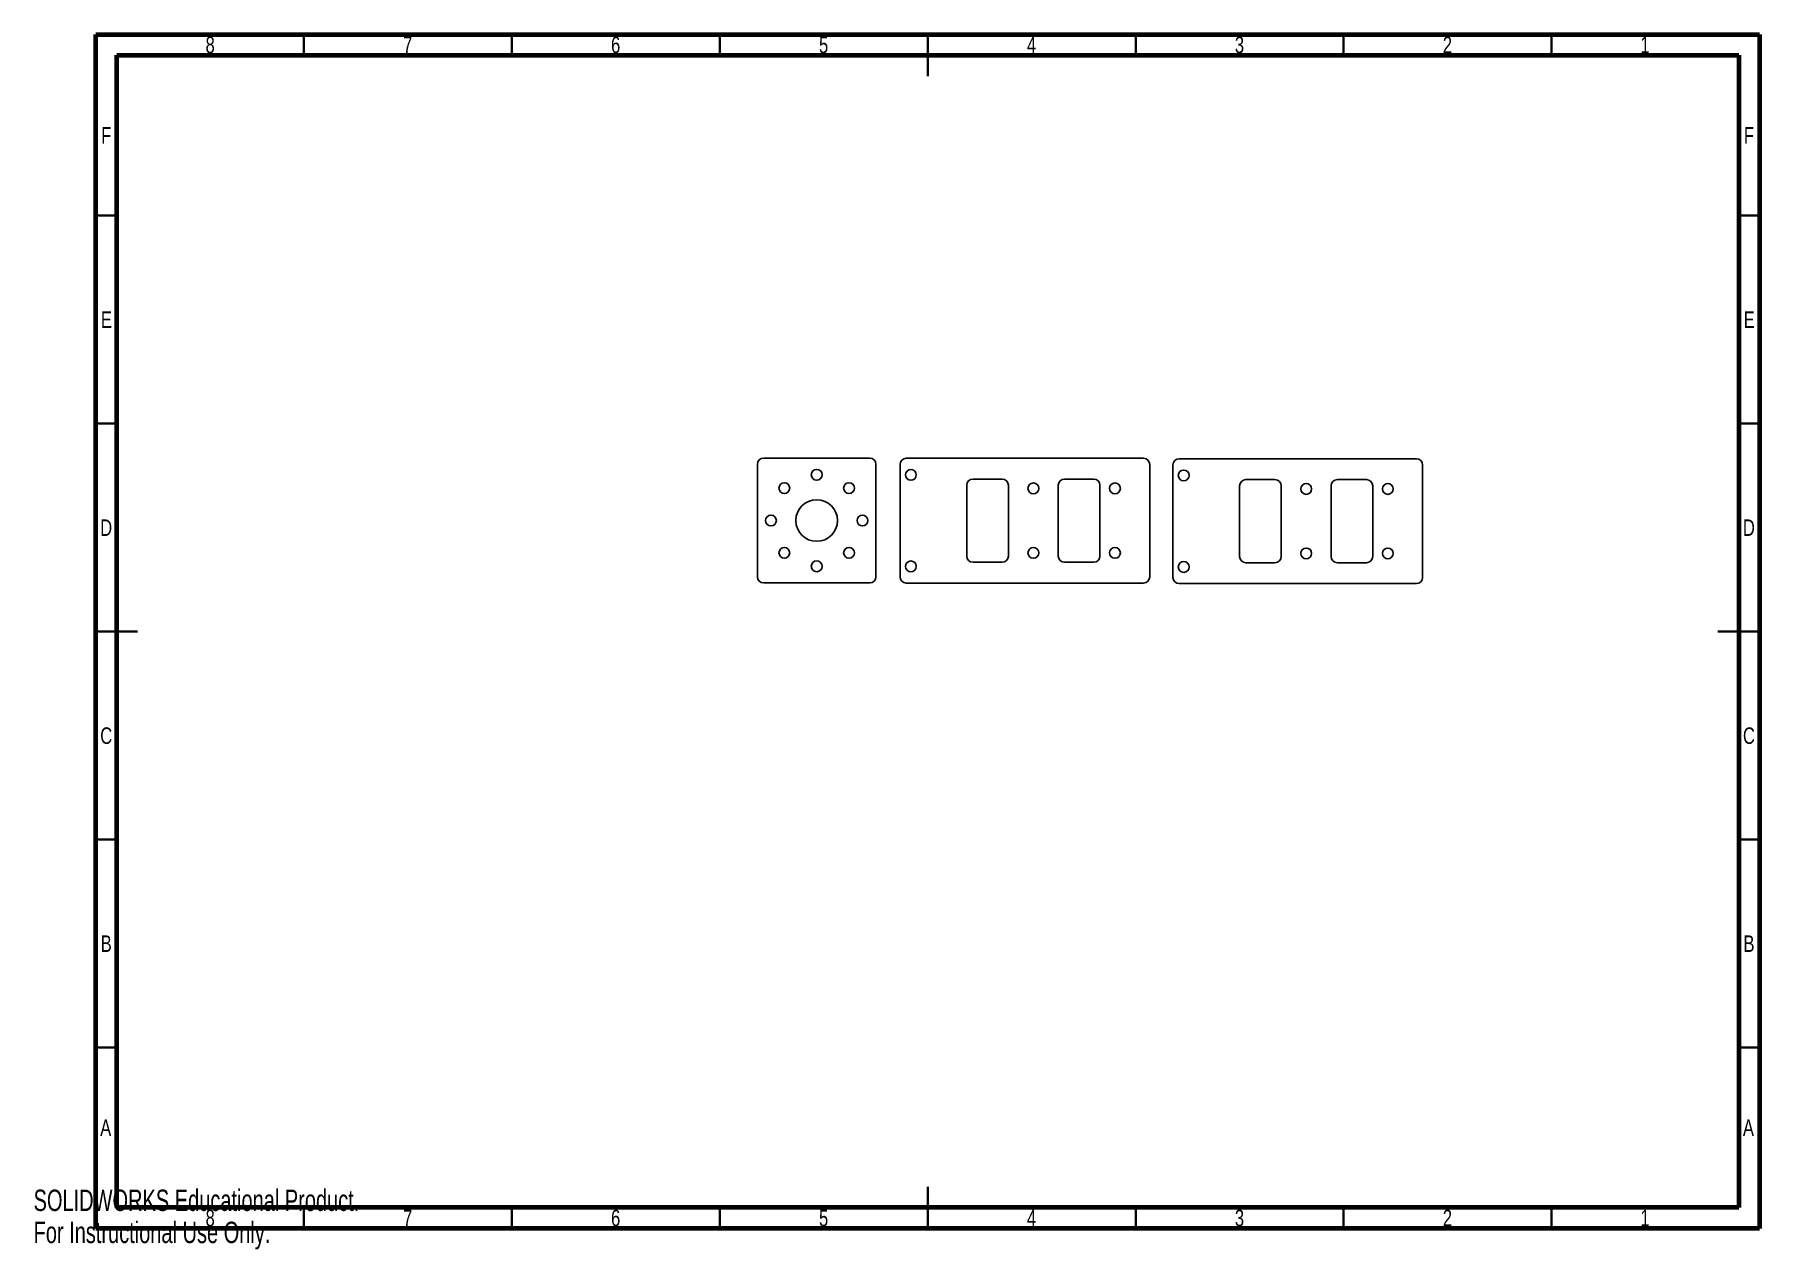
# Model space of a CAD drawing. Header units: millimetres. Extents: x 0 to 415, y 0 to 292.
import ezdxf

# ---------------------------------------------------------------- set-up
doc = ezdxf.new("R2010")
doc.units = ezdxf.units.MM
doc.styles.add('SLDTEXTSTYLE0', font='TXT', dxfattribs={"width": 0.75})
doc.styles.add('SLDTEXTSTYLE1', font='TXT', dxfattribs={"width": 0.7})

msp = doc.modelspace()

# ---------------------------------------------------------------- linework, layer by layer
at = {"color": 7, "linetype": 'Continuous', "lineweight": 70}
for p, q in [((15, 5), (15, 292)), ((15, 292), (415, 292)), ((415, 292), (415, 5)), ((20, 10), (20, 287)), ((20, 287), (410, 287)), ((410, 287), (410, 10)), ((410, 10), (20, 10)), ((415, 5), (15, 5))]:
    msp.add_line(p, q, dxfattribs=at)
at = {"color": 7, "linetype": 'Continuous', "lineweight": 35}
for p, q in [((65, 287), (65, 292)), ((115, 287), (115, 292)), ((165, 287), (165, 292)), ((215, 292), (215, 282)), ((215, 287), (215, 292)), ((265, 287), (265, 292)), ((315, 287), (315, 292)), ((365, 287), (365, 292)), ((20, 248.5), (15, 248.5)), ((410, 248.5), (415, 248.5)), ((20, 198.5), (15, 198.5)), ((410, 198.5), (415, 198.5)), ((15, 148.5), (25, 148.5)), ((20, 148.5), (15, 148.5)), ((415, 148.5), (405, 148.5)), ((410, 148.5), (415, 148.5)), ((20, 98.5), (15, 98.5)), ((410, 98.5), (415, 98.5)), ((20, 48.5), (15, 48.5)), ((410, 48.5), (415, 48.5)), ((215, 5), (215, 15)), ((65, 10), (65, 5)), ((115, 10), (115, 5)), ((165, 10), (165, 5)), ((215, 10), (215, 5)), ((265, 10), (265, 5)), ((315, 10), (315, 5)), ((365, 10), (365, 5))]:
    msp.add_line(p, q, dxfattribs=at)
at = {"color": 7, "linetype": 'Continuous', "lineweight": 25}
for p, q in [((174.05, 188.67), (174.05, 161.67)), ((201.05, 190.17), (175.55, 190.17)), ((202.55, 161.67), (202.55, 188.67)), ((208.35, 188.64), (208.35, 161.64)), ((266.9, 190.14), (209.85, 190.14)), ((268.4, 161.64), (268.4, 188.64)), ((273.95, 188.51), (273.95, 161.51)), ((332.5, 190.01), (275.45, 190.01)), ((334, 161.51), (334, 188.51)), ((224.4, 183.64), (224.4, 166.64)), ((232.9, 185.14), (225.9, 185.14)), ((234.4, 166.64), (234.4, 183.64)), ((246.4, 183.64), (246.4, 166.64)), ((254.9, 185.14), (247.9, 185.14)), ((256.4, 166.64), (256.4, 183.64)), ((290, 183.51), (290, 166.51)), ((298.5, 185.01), (291.5, 185.01)), ((300, 166.51), (300, 183.51)), ((312, 183.51), (312, 166.51)), ((320.5, 185.01), (313.5, 185.01)), ((322, 166.51), (322, 183.51)), ((225.9, 165.14), (232.9, 165.14)), ((247.9, 165.14), (254.9, 165.14)), ((291.5, 165.01), (298.5, 165.01)), ((313.5, 165.01), (320.5, 165.01)), ((175.55, 160.17), (201.05, 160.17)), ((209.85, 160.14), (266.9, 160.14)), ((275.45, 160.01), (332.5, 160.01))]:
    msp.add_line(p, q, dxfattribs=at)
for centre, radius in [((188.3, 186.17), 1.3), ((210.95, 186.14), 1.3), ((276.55, 186.01), 1.3), ((180.52, 182.95), 1.3), ((196.08, 182.95), 1.3), ((240.4, 182.89), 1.3), ((260.02, 182.89), 1.3), ((306, 182.76), 1.3), ((325.63, 182.76), 1.3), ((188.3, 175.17), 5), ((177.3, 175.17), 1.3), ((199.3, 175.17), 1.3), ((180.52, 167.4), 1.3), ((196.08, 167.4), 1.3), ((240.4, 167.39), 1.3), ((260.02, 167.39), 1.3), ((306, 167.26), 1.3), ((325.63, 167.26), 1.3), ((188.3, 164.17), 1.3), ((210.95, 164.14), 1.3), ((276.55, 164.01), 1.3)]:
    msp.add_circle(centre, radius, dxfattribs=at)
for centre, start, end in [((175.55, 188.67), 90, 180), ((201.05, 188.67), 0, 90), ((209.85, 188.64), 90, 180), ((266.9, 188.64), 0, 90), ((275.45, 188.51), 90, 180), ((332.5, 188.51), 0, 90), ((225.9, 183.64), 90, 180), ((232.9, 183.64), 0, 90), ((247.9, 183.64), 90, 180), ((254.9, 183.64), 360, 90), ((291.5, 183.51), 90, 180), ((298.5, 183.51), 0, 90), ((313.5, 183.51), 90, 180), ((320.5, 183.51), 360, 90), ((225.9, 166.64), 180, 270), ((232.9, 166.64), 270, 0), ((247.9, 166.64), 180, 270), ((254.9, 166.64), 270, 0), ((291.5, 166.51), 180, 270), ((298.5, 166.51), 270, 0), ((313.5, 166.51), 180, 270), ((320.5, 166.51), 270, 0), ((175.55, 161.67), 180, 270), ((201.05, 161.67), 270, 0), ((209.85, 161.64), 180, 270), ((266.9, 161.64), 270, 0), ((275.45, 161.51), 180, 270), ((332.5, 161.51), 270, 0)]:
    msp.add_arc(centre, 1.5, start, end, dxfattribs=at)

# ---------------------------------------------------------------- texts
at = {"color": 7, "linetype": 'Continuous', "lineweight": 0, "char_height": 3.97, "attachment_point": 2, "style": 'SLDTEXTSTYLE0'}
for s, insert in [('8', (42.46, 291.49)), ('7', (89.96, 291.49)), ('6', (139.96, 291.49)), ('5', (189.96, 291.49)), ('4', (239.96, 291.49)), ('3', (289.96, 291.49)), ('2', (339.96, 291.49)), ('1', (387.46, 291.49)), ('F', (17.46, 269.74)), ('F', (412.46, 269.74)), ('E', (17.51, 225.44)), ('E', (412.51, 225.44)), ('D', (17.45, 175.44)), ('D', (412.45, 175.44)), ('C', (17.46, 125.44)), ('C', (412.46, 125.44)), ('B', (17.47, 75.44)), ('B', (412.47, 75.44)), ('A', (17.34, 31.19)), ('A', (412.34, 31.19)), ('8', (42.46, 9.49)), ('7', (89.96, 9.49)), ('6', (139.96, 9.49)), ('5', (189.96, 9.49)), ('4', (239.96, 9.49)), ('3', (289.96, 9.49)), ('2', (339.96, 9.49)), ('1', (387.46, 9.49))]:
    msp.add_mtext(s, dxfattribs=dict(at, insert=insert))
at = {"color": 7, "linetype": 'Continuous', "char_height": 5.1381, "attachment_point": 1, "style": 'SLDTEXTSTYLE1'}
for s, insert in [('SOLIDWORKS Educational Product.', (0, 14.33)), ('For Instructional Use Only.', (0, 6.62))]:
    msp.add_mtext(s, dxfattribs=dict(at, insert=insert))

doc.saveas('drawing.dxf')
